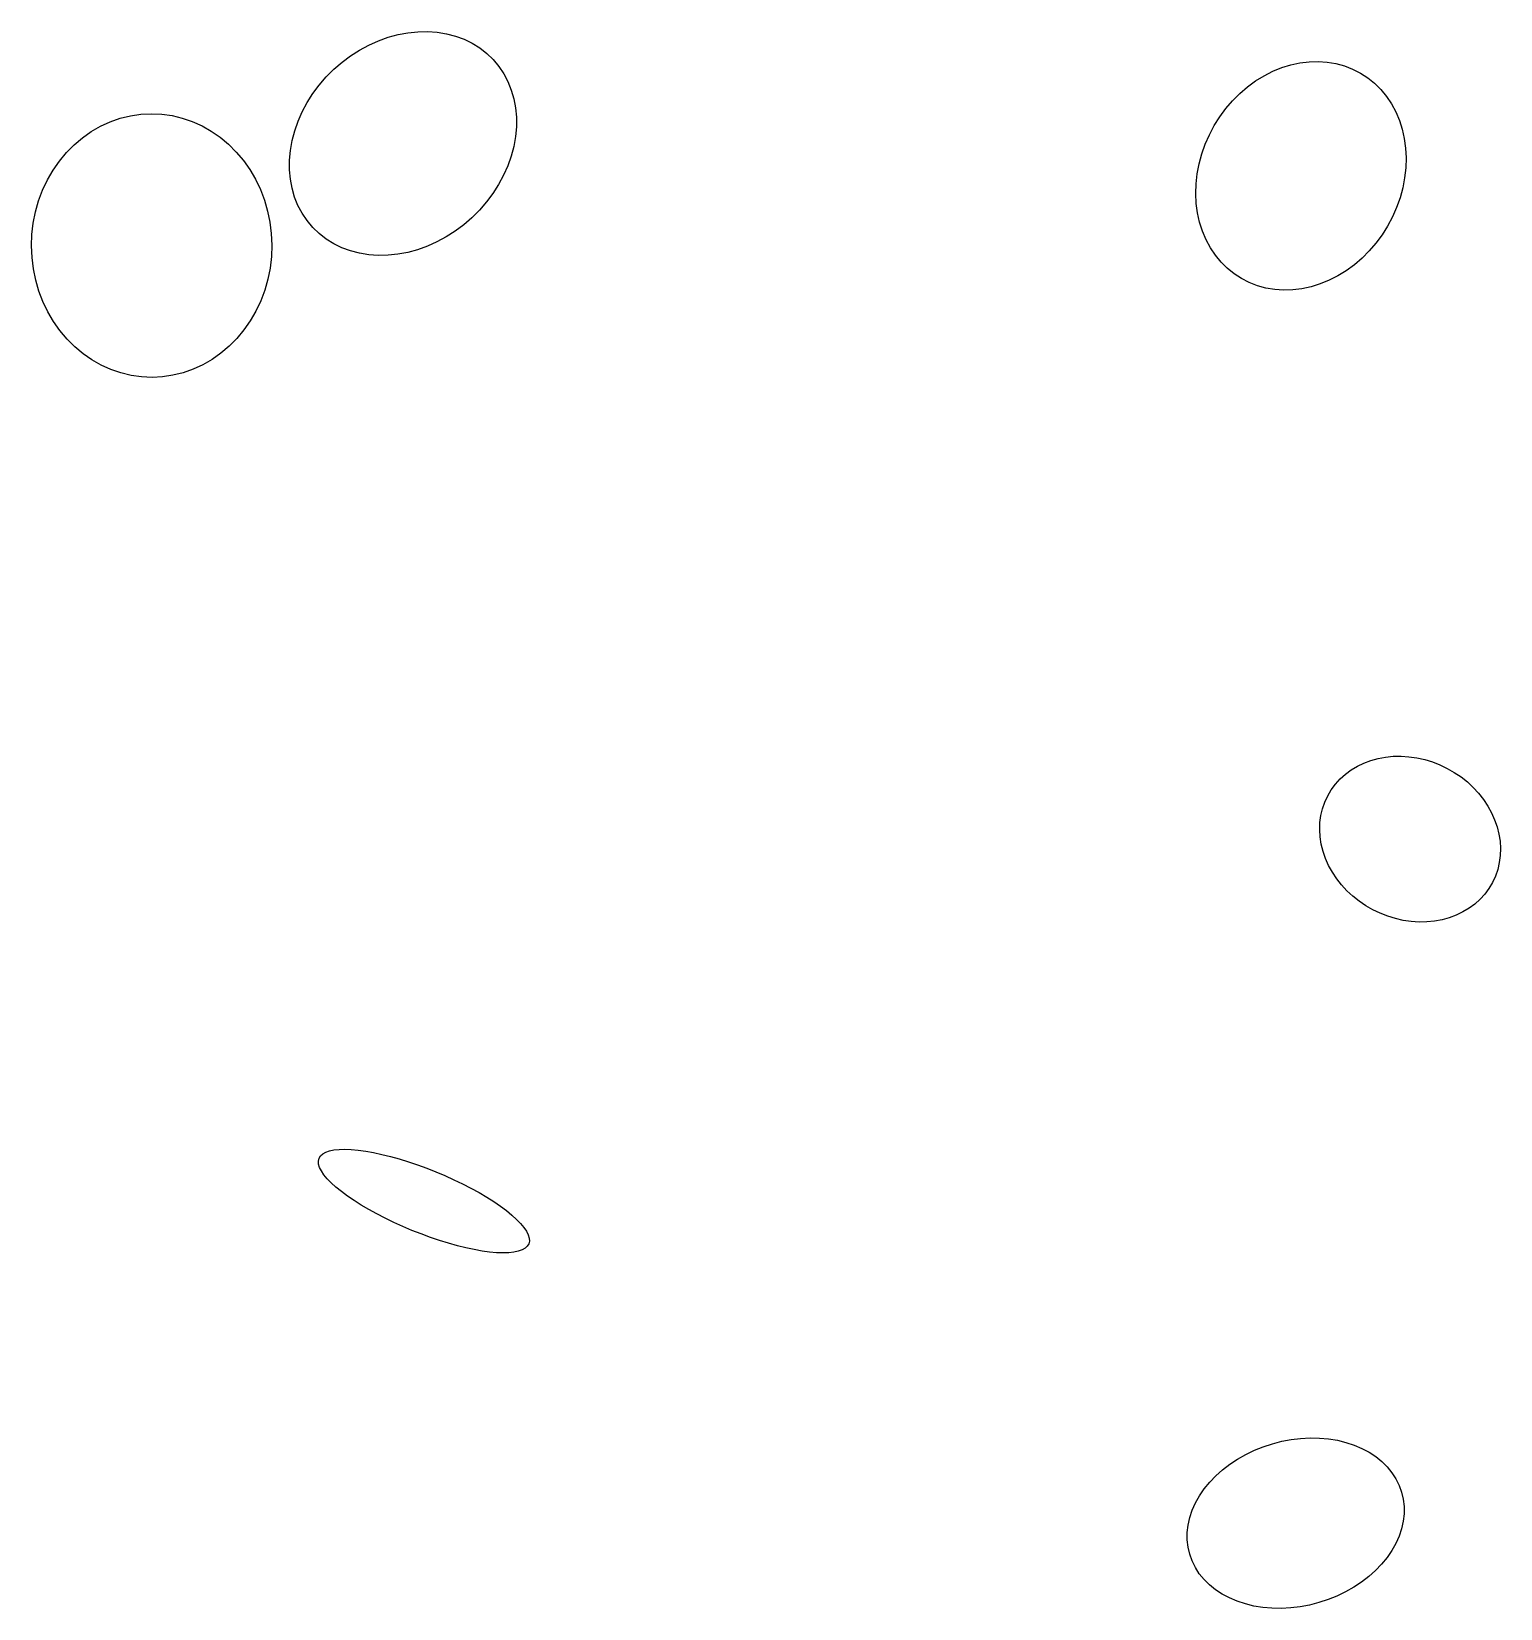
# Model space of a CAD drawing. Header units: metres. Extents: x -12209 to 21780, y -292849 to -276490.
# Drawn here: x 6110 to 10476, y -290762 to -286076 of the extents above; entities that cross this region are included whole.
import ezdxf

# ---------------------------------------------------------------- set-up
doc = ezdxf.new("R2010")
doc.units = ezdxf.units.M

msp = doc.modelspace()

# ---------------------------------------------------------------- linework, layer by layer
at = {"layer": 'LAYER'}
for p, q in [((7228.53, -286079.12), (7257.86, -286076.07)), ((7228.53, -286079.12), (7257.86, -286076.07)), ((7257.86, -286076.07), (7286.85, -286075.55)), ((7257.86, -286076.07), (7286.85, -286075.55)), ((7286.85, -286075.55), (7315.28, -286077.56)), ((7286.85, -286075.55), (7315.28, -286077.56)), ((7315.28, -286077.56), (7342.93, -286082.08)), ((7315.28, -286077.56), (7342.93, -286082.08)), ((7084.65, -286130.82), (7112.32, -286115.85)), ((7084.65, -286130.82), (7112.32, -286115.85)), ((7112.32, -286115.85), (7140.77, -286103.11)), ((7112.32, -286115.85), (7140.77, -286103.11)), ((7140.77, -286103.11), (7169.76, -286092.69)), ((7140.77, -286103.11), (7169.76, -286092.69)), ((7169.76, -286092.69), (7199.09, -286084.67)), ((7169.76, -286092.69), (7199.09, -286084.67)), ((7199.09, -286084.67), (7228.53, -286079.12)), ((7199.09, -286084.67), (7228.53, -286079.12)), ((7342.93, -286082.08), (7369.6, -286089.09)), ((7342.93, -286082.08), (7369.6, -286089.09)), ((7369.6, -286089.09), (7395.08, -286098.53)), ((7369.6, -286089.09), (7395.08, -286098.53)), ((7395.08, -286098.53), (7419.18, -286110.33)), ((7395.08, -286098.53), (7419.18, -286110.33)), ((7419.18, -286110.33), (7441.72, -286124.39)), ((7419.18, -286110.33), (7441.72, -286124.39)), ((7441.72, -286124.39), (7462.52, -286140.62)), ((7441.72, -286124.39), (7462.52, -286140.62)), ((7008.32, -286187.86), (7032.45, -286166.96)), ((7008.32, -286187.86), (7032.45, -286166.96)), ((7032.45, -286166.96), (7057.96, -286147.9)), ((7032.45, -286166.96), (7057.96, -286147.9)), ((7057.96, -286147.9), (7084.65, -286130.82)), ((7057.96, -286147.9), (7084.65, -286130.82)), ((7462.52, -286140.62), (7481.42, -286158.88)), ((7462.52, -286140.62), (7481.42, -286158.88)), ((7481.42, -286158.88), (7498.28, -286179.04)), ((7481.42, -286158.88), (7498.28, -286179.04)), ((9852.38, -286174.34), (9879.61, -286168.44)), ((9852.38, -286174.34), (9879.61, -286168.44)), ((9879.61, -286168.44), (9906.86, -286165.11)), ((9879.61, -286168.44), (9906.86, -286165.11)), ((9906.86, -286165.11), (9933.92, -286164.35)), ((9906.86, -286165.11), (9933.92, -286164.35)), ((9933.92, -286164.35), (9960.6, -286166.18)), ((9933.92, -286164.35), (9960.6, -286166.18)), ((9960.6, -286166.18), (9986.68, -286170.58)), ((9960.6, -286166.18), (9986.68, -286170.58)), ((9986.68, -286170.58), (10011.97, -286177.52)), ((9986.68, -286170.58), (10011.97, -286177.52)), ((6964.91, -286234.52), (6985.75, -286210.44)), ((6964.91, -286234.52), (6985.75, -286210.44)), ((6985.75, -286210.44), (7008.32, -286187.86)), ((6985.75, -286210.44), (7008.32, -286187.86)), ((7498.28, -286179.04), (7512.98, -286200.95)), ((7498.28, -286179.04), (7512.98, -286200.95)), ((7512.98, -286200.95), (7525.4, -286224.43)), ((7512.98, -286200.95), (7525.4, -286224.43)), ((9747.8, -286222.29), (9772.89, -286206.81)), ((9747.8, -286222.29), (9772.89, -286206.81)), ((9772.89, -286206.81), (9798.82, -286193.6)), ((9772.89, -286206.81), (9798.82, -286193.6)), ((9798.82, -286193.6), (9825.38, -286182.74)), ((9798.82, -286193.6), (9825.38, -286182.74)), ((9825.38, -286182.74), (9852.38, -286174.34)), ((9825.38, -286182.74), (9852.38, -286174.34)), ((10011.97, -286177.52), (10036.27, -286186.95)), ((10011.97, -286177.52), (10036.27, -286186.95)), ((10036.27, -286186.95), (10059.4, -286198.79)), ((10036.27, -286186.95), (10059.4, -286198.79)), ((10059.4, -286198.79), (10081.19, -286212.96)), ((10059.4, -286198.79), (10081.19, -286212.96)), ((10081.19, -286212.96), (10101.47, -286229.34)), ((10081.19, -286212.96), (10101.47, -286229.34)), ((6929.06, -286286.45), (6945.97, -286259.92)), ((6929.06, -286286.45), (6945.97, -286259.92)), ((6945.97, -286259.92), (6964.91, -286234.52)), ((6945.97, -286259.92), (6964.91, -286234.52)), ((7525.4, -286224.43), (7535.44, -286249.31)), ((7525.4, -286224.43), (7535.44, -286249.31)), ((7535.44, -286249.31), (7543.03, -286275.4)), ((7535.44, -286249.31), (7543.03, -286275.4)), ((9679.41, -286281.05), (9700.88, -286259.55)), ((9679.41, -286281.05), (9700.88, -286259.55)), ((9700.88, -286259.55), (9723.74, -286239.91)), ((9700.88, -286259.55), (9723.74, -286239.91)), ((9723.74, -286239.91), (9747.8, -286222.29)), ((9723.74, -286239.91), (9747.8, -286222.29)), ((10101.47, -286229.34), (10120.08, -286247.81)), ((10101.47, -286229.34), (10120.08, -286247.81)), ((10120.08, -286247.81), (10136.88, -286268.24)), ((10120.08, -286247.81), (10136.88, -286268.24)), ((6914.32, -286313.91), (6929.06, -286286.45)), ((6914.32, -286313.91), (6929.06, -286286.45)), ((7543.03, -286275.4), (7548.12, -286302.5)), ((7543.03, -286275.4), (7548.12, -286302.5)), ((7548.12, -286302.5), (7550.66, -286330.41)), ((7548.12, -286302.5), (7550.66, -286330.41)), ((9641.25, -286328.96), (9659.48, -286304.24)), ((9641.25, -286328.96), (9659.48, -286304.24)), ((9659.48, -286304.24), (9679.41, -286281.05)), ((9659.48, -286304.24), (9679.41, -286281.05)), ((10136.88, -286268.24), (10151.75, -286290.46)), ((10136.88, -286268.24), (10151.75, -286290.46)), ((10151.75, -286290.46), (10164.57, -286314.31)), ((10151.75, -286290.46), (10164.57, -286314.31)), ((6287.03, -286372.76), (6314.6, -286356.89)), ((6287.03, -286372.76), (6314.6, -286356.89)), ((6314.6, -286356.89), (6343.33, -286343.71)), ((6314.6, -286356.89), (6343.33, -286343.71)), ((6343.33, -286343.71), (6373, -286333.33)), ((6343.33, -286343.71), (6373, -286333.33)), ((6373, -286333.33), (6403.39, -286325.83)), ((6373, -286333.33), (6403.39, -286325.83)), ((6403.39, -286325.83), (6434.25, -286321.27)), ((6403.39, -286325.83), (6434.25, -286321.27)), ((6434.25, -286321.27), (6465.36, -286319.67)), ((6434.25, -286321.27), (6465.36, -286319.67)), ((6465.36, -286319.67), (6465.36, -286319.67)), ((6465.36, -286319.67), (6496.49, -286321.06)), ((6465.36, -286319.67), (6465.36, -286319.67)), ((6465.36, -286319.67), (6496.49, -286321.06)), ((6496.49, -286321.06), (6527.38, -286325.41)), ((6496.49, -286321.06), (6527.38, -286325.41)), ((6527.38, -286325.41), (6557.81, -286332.71)), ((6527.38, -286325.41), (6557.81, -286332.71)), ((6557.81, -286332.71), (6587.55, -286342.89)), ((6557.81, -286332.71), (6587.55, -286342.89)), ((6587.55, -286342.89), (6616.37, -286355.87)), ((6587.55, -286342.89), (6616.37, -286355.87)), ((6616.37, -286355.87), (6644.05, -286371.56)), ((6616.37, -286355.87), (6644.05, -286371.56)), ((6891.76, -286370.77), (6901.85, -286342.09)), ((6891.76, -286370.77), (6901.85, -286342.09)), ((6901.85, -286342.09), (6914.32, -286313.91)), ((6901.85, -286342.09), (6914.32, -286313.91)), ((7550.63, -286358.91), (7548.04, -286387.79)), ((7550.63, -286358.91), (7548.04, -286387.79)), ((7550.66, -286330.41), (7550.63, -286358.91)), ((7550.66, -286330.41), (7550.63, -286358.91)), ((9610.43, -286382.2), (9624.86, -286355.02)), ((9610.43, -286382.2), (9624.86, -286355.02)), ((9624.86, -286355.02), (9641.25, -286328.96)), ((9624.86, -286355.02), (9641.25, -286328.96)), ((10164.57, -286314.31), (10175.24, -286339.61)), ((10164.57, -286314.31), (10175.24, -286339.61)), ((10175.24, -286339.61), (10183.69, -286366.15)), ((10175.24, -286339.61), (10183.69, -286366.15)), ((6236.18, -286412.11), (6260.82, -286391.22)), ((6236.18, -286412.11), (6260.82, -286391.22)), ((6260.82, -286391.22), (6287.03, -286372.76)), ((6260.82, -286391.22), (6287.03, -286372.76)), ((6644.05, -286371.56), (6670.38, -286389.84)), ((6644.05, -286371.56), (6670.38, -286389.84)), ((6670.38, -286389.84), (6695.17, -286410.56)), ((6670.38, -286389.84), (6695.17, -286410.56)), ((6878.97, -286428.77), (6884.11, -286399.74)), ((6878.97, -286428.77), (6884.11, -286399.74)), ((6884.11, -286399.74), (6891.76, -286370.77)), ((6884.11, -286399.74), (6891.76, -286370.77)), ((7548.04, -286387.79), (7542.9, -286416.82)), ((7548.04, -286387.79), (7542.9, -286416.82)), ((9598.07, -286410.32), (9610.43, -286382.2)), ((9598.07, -286410.32), (9610.43, -286382.2)), ((10183.69, -286366.15), (10189.84, -286393.75)), ((10183.69, -286366.15), (10189.84, -286393.75)), ((10189.84, -286393.75), (10193.66, -286422.19)), ((10189.84, -286393.75), (10193.66, -286422.19)), ((6192.34, -286460.55), (6213.29, -286435.28)), ((6192.34, -286460.55), (6213.29, -286435.28)), ((6213.29, -286435.28), (6236.18, -286412.11)), ((6213.29, -286435.28), (6236.18, -286412.11)), ((6695.17, -286410.56), (6718.21, -286433.58)), ((6695.17, -286410.56), (6718.21, -286433.58)), ((6718.21, -286433.58), (6739.33, -286458.71)), ((6718.21, -286433.58), (6739.33, -286458.71)), ((6876.38, -286457.65), (6878.97, -286428.77)), ((6876.38, -286457.65), (6878.97, -286428.77)), ((7535.25, -286445.79), (7525.16, -286474.47)), ((7535.25, -286445.79), (7525.16, -286474.47)), ((7542.9, -286416.82), (7535.25, -286445.79)), ((7542.9, -286416.82), (7535.25, -286445.79)), ((9579.92, -286468.48), (9587.87, -286439.15)), ((9579.92, -286468.48), (9587.87, -286439.15)), ((9587.87, -286439.15), (9598.07, -286410.32)), ((9587.87, -286439.15), (9598.07, -286410.32)), ((10193.66, -286422.19), (10195.1, -286451.25)), ((10193.66, -286422.19), (10195.1, -286451.25)), ((10195.1, -286451.25), (10194.17, -286480.72)), ((10195.1, -286451.25), (10194.17, -286480.72)), ((6156.83, -286516.61), (6173.47, -286487.73)), ((6156.83, -286516.61), (6173.47, -286487.73)), ((6173.47, -286487.73), (6192.34, -286460.55)), ((6173.47, -286487.73), (6192.34, -286460.55)), ((6739.33, -286458.71), (6758.39, -286485.76)), ((6739.33, -286458.71), (6758.39, -286485.76)), ((6758.39, -286485.76), (6775.22, -286514.53)), ((6758.39, -286485.76), (6775.22, -286514.53)), ((6876.35, -286486.15), (6876.38, -286457.65)), ((6876.35, -286486.15), (6876.38, -286457.65)), ((6878.89, -286514.05), (6876.35, -286486.15)), ((6878.89, -286514.05), (6876.35, -286486.15)), ((7525.16, -286474.47), (7512.69, -286502.65)), ((7525.16, -286474.47), (7512.69, -286502.65)), ((9570.97, -286527.72), (9574.27, -286498.08)), ((9570.97, -286527.72), (9574.27, -286498.08)), ((9574.27, -286498.08), (9579.92, -286468.48)), ((9574.27, -286498.08), (9579.92, -286468.48)), ((10194.17, -286480.72), (10190.87, -286510.37)), ((10194.17, -286480.72), (10190.87, -286510.37)), ((6130.73, -286578.6), (6142.55, -286546.98)), ((6130.73, -286578.6), (6142.55, -286546.98)), ((6142.55, -286546.98), (6156.83, -286516.61)), ((6142.55, -286546.98), (6156.83, -286516.61)), ((6775.22, -286514.53), (6789.7, -286544.8)), ((6775.22, -286514.53), (6789.7, -286544.8)), ((6789.7, -286544.8), (6801.73, -286576.34)), ((6789.7, -286544.8), (6801.73, -286576.34)), ((6883.98, -286541.16), (6878.89, -286514.05)), ((6883.98, -286541.16), (6878.89, -286514.05)), ((6891.57, -286567.25), (6883.98, -286541.16)), ((6891.57, -286567.25), (6883.98, -286541.16)), ((7497.95, -286530.11), (7481.04, -286556.64)), ((7497.95, -286530.11), (7481.04, -286556.64)), ((7512.69, -286502.65), (7497.95, -286530.11)), ((7512.69, -286502.65), (7497.95, -286530.11)), ((9570.04, -286557.19), (9570.97, -286527.72)), ((9570.04, -286557.19), (9570.97, -286527.72)), ((10185.22, -286539.96), (10177.27, -286569.29)), ((10185.22, -286539.96), (10177.27, -286569.29)), ((10190.87, -286510.37), (10185.22, -286539.96)), ((10190.87, -286510.37), (10185.22, -286539.96)), ((6121.48, -286611.23), (6130.73, -286578.6)), ((6121.48, -286611.23), (6130.73, -286578.6)), ((6801.73, -286576.34), (6811.2, -286608.91)), ((6801.73, -286576.34), (6811.2, -286608.91)), ((6901.62, -286592.13), (6891.57, -286567.25)), ((6901.62, -286592.13), (6891.57, -286567.25)), ((6914.03, -286615.61), (6901.62, -286592.13)), ((6914.03, -286615.61), (6901.62, -286592.13)), ((7462.1, -286582.04), (7441.26, -286606.12)), ((7462.1, -286582.04), (7441.26, -286606.12)), ((7481.04, -286556.64), (7462.1, -286582.04)), ((7481.04, -286556.64), (7462.1, -286582.04)), ((9571.48, -286586.25), (9570.04, -286557.19)), ((9571.48, -286586.25), (9570.04, -286557.19)), ((9575.3, -286614.69), (9571.48, -286586.25)), ((9575.3, -286614.69), (9571.48, -286586.25)), ((10177.27, -286569.29), (10167.07, -286598.12)), ((10177.27, -286569.29), (10167.07, -286598.12)), ((6114.85, -286644.62), (6121.48, -286611.23)), ((6114.85, -286644.62), (6121.48, -286611.23)), ((6811.2, -286608.91), (6818.06, -286642.25)), ((6811.2, -286608.91), (6818.06, -286642.25)), ((6928.73, -286637.52), (6914.03, -286615.61)), ((6928.73, -286637.52), (6914.03, -286615.61)), ((6945.59, -286657.68), (6928.73, -286637.52)), ((6945.59, -286657.68), (6928.73, -286637.52)), ((7418.69, -286628.7), (7394.56, -286649.6)), ((7418.69, -286628.7), (7394.56, -286649.6)), ((7441.26, -286606.12), (7418.69, -286628.7)), ((7441.26, -286606.12), (7418.69, -286628.7)), ((9581.45, -286642.29), (9575.3, -286614.69)), ((9581.45, -286642.29), (9575.3, -286614.69)), ((10154.71, -286626.24), (10140.28, -286653.43)), ((10154.71, -286626.24), (10140.28, -286653.43)), ((10167.07, -286598.12), (10154.71, -286626.24)), ((10167.07, -286598.12), (10154.71, -286626.24)), ((6109.65, -286712.67), (6110.9, -286678.52)), ((6109.65, -286712.67), (6110.9, -286678.52)), ((6110.9, -286678.52), (6114.85, -286644.62)), ((6110.9, -286678.52), (6114.85, -286644.62)), ((6818.06, -286642.25), (6822.24, -286676.13)), ((6818.06, -286642.25), (6822.24, -286676.13)), ((6822.24, -286676.13), (6823.71, -286710.27)), ((6822.24, -286676.13), (6823.71, -286710.27)), ((6945.59, -286657.68), (6945.59, -286657.68)), ((6964.5, -286675.94), (6945.59, -286657.68)), ((6945.59, -286657.68), (6945.59, -286657.68)), ((6964.5, -286675.94), (6945.59, -286657.68)), ((6985.29, -286692.16), (6964.5, -286675.94)), ((6985.29, -286692.16), (6964.5, -286675.94)), ((7342.36, -286685.74), (7314.69, -286700.71)), ((7342.36, -286685.74), (7314.69, -286700.71)), ((7369.05, -286668.66), (7342.36, -286685.74)), ((7369.05, -286668.66), (7342.36, -286685.74)), ((7394.56, -286649.6), (7369.05, -286668.66)), ((7394.56, -286649.6), (7369.05, -286668.66)), ((9589.9, -286668.84), (9581.45, -286642.29)), ((9589.9, -286668.84), (9581.45, -286642.29)), ((9600.57, -286694.13), (9589.9, -286668.84)), ((9600.57, -286694.13), (9589.9, -286668.84)), ((10123.89, -286679.48), (10105.66, -286704.2)), ((10123.89, -286679.48), (10105.66, -286704.2)), ((10140.28, -286653.43), (10123.89, -286679.48)), ((10140.28, -286653.43), (10123.89, -286679.48)), ((6111.13, -286746.82), (6109.65, -286712.67)), ((6111.13, -286746.82), (6109.65, -286712.67)), ((6823.71, -286710.27), (6822.47, -286744.42)), ((6823.71, -286710.27), (6822.47, -286744.42)), ((7007.83, -286706.23), (6985.29, -286692.16)), ((7007.83, -286706.23), (6985.29, -286692.16)), ((7031.93, -286718.03), (7007.83, -286706.23)), ((7031.93, -286718.03), (7007.83, -286706.23)), ((7057.41, -286727.46), (7031.93, -286718.03)), ((7057.41, -286727.46), (7031.93, -286718.03)), ((7084.08, -286734.47), (7057.41, -286727.46)), ((7084.08, -286734.47), (7057.41, -286727.46)), ((7111.74, -286739), (7084.08, -286734.47)), ((7111.74, -286739), (7084.08, -286734.47)), ((7227.92, -286731.89), (7198.48, -286737.44)), ((7227.92, -286731.89), (7198.48, -286737.44)), ((7257.25, -286723.87), (7227.92, -286731.89)), ((7257.25, -286723.87), (7227.92, -286731.89)), ((7286.24, -286713.45), (7257.25, -286723.87)), ((7286.24, -286713.45), (7257.25, -286723.87)), ((7314.69, -286700.71), (7286.24, -286713.45)), ((7314.69, -286700.71), (7286.24, -286713.45)), ((9613.39, -286717.98), (9600.57, -286694.13)), ((9613.39, -286717.98), (9600.57, -286694.13)), ((9628.26, -286740.2), (9613.39, -286717.98)), ((9628.26, -286740.2), (9613.39, -286717.98)), ((10085.73, -286727.39), (10064.26, -286748.89)), ((10085.73, -286727.39), (10064.26, -286748.89)), ((10105.66, -286704.2), (10085.73, -286727.39)), ((10105.66, -286704.2), (10085.73, -286727.39)), ((6115.31, -286780.69), (6111.13, -286746.82)), ((6115.31, -286780.69), (6111.13, -286746.82)), ((6122.16, -286814.04), (6115.31, -286780.69)), ((6122.16, -286814.04), (6115.31, -286780.69)), ((6818.51, -286778.32), (6811.89, -286811.72)), ((6818.51, -286778.32), (6811.89, -286811.72)), ((6822.47, -286744.42), (6818.51, -286778.32)), ((6822.47, -286744.42), (6818.51, -286778.32)), ((7140.16, -286741.01), (7111.74, -286739)), ((7140.16, -286741.01), (7111.74, -286739)), ((7169.15, -286740.49), (7140.16, -286741.01)), ((7169.15, -286740.49), (7140.16, -286741.01)), ((7198.48, -286737.44), (7169.15, -286740.49)), ((7198.48, -286737.44), (7169.15, -286740.49)), ((9645.06, -286760.63), (9628.26, -286740.2)), ((9645.06, -286760.63), (9628.26, -286740.2)), ((9663.67, -286779.1), (9645.06, -286760.63)), ((9663.67, -286779.1), (9645.06, -286760.63)), ((9683.95, -286795.49), (9663.67, -286779.1)), ((9683.95, -286795.49), (9663.67, -286779.1)), ((10041.4, -286768.53), (10017.34, -286786.15)), ((10041.4, -286768.53), (10017.34, -286786.15)), ((10064.26, -286748.89), (10041.4, -286768.53)), ((10064.26, -286748.89), (10041.4, -286768.53)), ((6131.64, -286846.61), (6122.16, -286814.04)), ((6131.64, -286846.61), (6122.16, -286814.04)), ((6811.89, -286811.72), (6802.63, -286844.35)), ((6811.89, -286811.72), (6802.63, -286844.35)), ((9705.74, -286809.65), (9683.95, -286795.49)), ((9705.74, -286809.65), (9683.95, -286795.49)), ((9705.74, -286809.65), (9705.74, -286809.65)), ((9728.87, -286821.5), (9705.74, -286809.65)), ((9705.74, -286809.65), (9705.74, -286809.65)), ((9728.87, -286821.5), (9705.74, -286809.65)), ((9753.17, -286830.92), (9728.87, -286821.5)), ((9753.17, -286830.92), (9728.87, -286821.5)), ((9939.76, -286825.7), (9912.76, -286834.1)), ((9939.76, -286825.7), (9912.76, -286834.1)), ((9966.32, -286814.85), (9939.76, -286825.7)), ((9966.32, -286814.85), (9939.76, -286825.7)), ((9992.25, -286801.63), (9966.32, -286814.85)), ((9992.25, -286801.63), (9966.32, -286814.85)), ((10017.34, -286786.15), (9992.25, -286801.63)), ((10017.34, -286786.15), (9992.25, -286801.63)), ((6143.66, -286878.14), (6131.64, -286846.61)), ((6143.66, -286878.14), (6131.64, -286846.61)), ((6802.63, -286844.35), (6790.82, -286875.97)), ((6802.63, -286844.35), (6790.82, -286875.97)), ((9778.46, -286837.86), (9753.17, -286830.92)), ((9778.46, -286837.86), (9753.17, -286830.92)), ((9804.54, -286842.27), (9778.46, -286837.86)), ((9804.54, -286842.27), (9778.46, -286837.86)), ((9831.22, -286844.09), (9804.54, -286842.27)), ((9831.22, -286844.09), (9804.54, -286842.27)), ((9858.28, -286843.34), (9831.22, -286844.09)), ((9858.28, -286843.34), (9831.22, -286844.09)), ((9885.53, -286840), (9858.28, -286843.34)), ((9885.53, -286840), (9858.28, -286843.34)), ((9912.76, -286834.1), (9885.53, -286840)), ((9912.76, -286834.1), (9885.53, -286840)), ((6158.15, -286908.41), (6143.66, -286878.14)), ((6158.15, -286908.41), (6143.66, -286878.14)), ((6174.98, -286937.18), (6158.15, -286908.41)), ((6174.98, -286937.18), (6158.15, -286908.41)), ((6776.54, -286906.33), (6759.9, -286935.22)), ((6776.54, -286906.33), (6759.9, -286935.22)), ((6790.82, -286875.97), (6776.54, -286906.33)), ((6790.82, -286875.97), (6776.54, -286906.33)), ((6194.03, -286964.24), (6174.98, -286937.18)), ((6194.03, -286964.24), (6174.98, -286937.18)), ((6215.16, -286989.37), (6194.03, -286964.24)), ((6215.16, -286989.37), (6194.03, -286964.24)), ((6741.03, -286962.4), (6720.07, -286987.67)), ((6741.03, -286962.4), (6720.07, -286987.67)), ((6759.9, -286935.22), (6741.03, -286962.4)), ((6759.9, -286935.22), (6741.03, -286962.4)), ((6238.2, -287012.38), (6215.16, -286989.37)), ((6238.2, -287012.38), (6215.16, -286989.37)), ((6262.98, -287033.11), (6238.2, -287012.38)), ((6262.98, -287033.11), (6238.2, -287012.38)), ((6697.19, -287010.84), (6672.54, -287031.73)), ((6697.19, -287010.84), (6672.54, -287031.73)), ((6720.07, -286987.67), (6697.19, -287010.84)), ((6720.07, -286987.67), (6697.19, -287010.84)), ((6289.31, -287051.38), (6262.98, -287033.11)), ((6289.31, -287051.38), (6262.98, -287033.11)), ((6316.99, -287067.07), (6289.31, -287051.38)), ((6316.99, -287067.07), (6289.31, -287051.38)), ((6646.34, -287050.18), (6618.76, -287066.06)), ((6646.34, -287050.18), (6618.76, -287066.06)), ((6672.54, -287031.73), (6646.34, -287050.18)), ((6672.54, -287031.73), (6646.34, -287050.18)), ((6345.81, -287080.06), (6316.99, -287067.07)), ((6345.81, -287080.06), (6316.99, -287067.07)), ((6375.55, -287090.23), (6345.81, -287080.06)), ((6375.55, -287090.23), (6345.81, -287080.06)), ((6405.98, -287097.53), (6375.55, -287090.23)), ((6405.98, -287097.53), (6375.55, -287090.23)), ((6436.88, -287101.89), (6405.98, -287097.53)), ((6436.88, -287101.89), (6405.98, -287097.53)), ((6468, -287103.27), (6436.88, -287101.89)), ((6468, -287103.27), (6436.88, -287101.89)), ((6499.11, -287101.68), (6468, -287103.27)), ((6499.11, -287101.68), (6468, -287103.27)), ((6529.98, -287097.11), (6499.11, -287101.68)), ((6529.98, -287097.11), (6499.11, -287101.68)), ((6560.36, -287089.61), (6529.98, -287097.11)), ((6560.36, -287089.61), (6529.98, -287097.11)), ((6590.03, -287079.23), (6560.36, -287089.61)), ((6590.03, -287079.23), (6560.36, -287089.61)), ((6618.76, -287066.06), (6590.03, -287079.23)), ((6618.76, -287066.06), (6590.03, -287079.23)), ((10112.08, -288235.57), (10134.34, -288231.47)), ((10112.08, -288235.57), (10134.34, -288231.47)), ((10134.34, -288231.47), (10157.16, -288229.22)), ((10134.34, -288231.47), (10157.16, -288229.22)), ((10157.16, -288229.22), (10180.36, -288228.85)), ((10157.16, -288229.22), (10180.36, -288228.85)), ((10180.36, -288228.85), (10203.76, -288230.35)), ((10180.36, -288228.85), (10203.76, -288230.35)), ((10203.76, -288230.35), (10227.18, -288233.71)), ((10203.76, -288230.35), (10227.18, -288233.71)), ((10227.18, -288233.71), (10250.45, -288238.92)), ((10227.18, -288233.71), (10250.45, -288238.92)), ((10014.77, -288282.35), (10031.85, -288269.71)), ((10014.77, -288282.35), (10031.85, -288269.71)), ((10031.85, -288269.71), (10050.27, -288258.63)), ((10031.85, -288269.71), (10050.27, -288258.63)), ((10050.27, -288258.63), (10069.88, -288249.21)), ((10050.27, -288258.63), (10069.88, -288249.21)), ((10069.88, -288249.21), (10090.54, -288241.5)), ((10069.88, -288249.21), (10090.54, -288241.5)), ((10090.54, -288241.5), (10112.08, -288235.57)), ((10090.54, -288241.5), (10112.08, -288235.57)), ((10250.45, -288238.92), (10273.39, -288245.92)), ((10250.45, -288238.92), (10273.39, -288245.92)), ((10273.39, -288245.92), (10295.83, -288254.67)), ((10273.39, -288245.92), (10295.83, -288254.67)), ((10295.83, -288254.67), (10317.59, -288265.09)), ((10295.83, -288254.67), (10317.59, -288265.09)), ((10317.59, -288265.09), (10338.51, -288277.12)), ((10317.59, -288265.09), (10338.51, -288277.12)), ((10338.51, -288277.12), (10358.42, -288290.65)), ((10338.51, -288277.12), (10358.42, -288290.65)), ((9972.75, -288328.64), (9985.1, -288311.92)), ((9972.75, -288328.64), (9985.1, -288311.92)), ((9985.1, -288311.92), (9999.14, -288296.45)), ((9985.1, -288311.92), (9999.14, -288296.45)), ((9999.14, -288296.45), (10014.77, -288282.35)), ((9999.14, -288296.45), (10014.77, -288282.35)), ((10358.42, -288290.65), (10377.19, -288305.59)), ((10358.42, -288290.65), (10377.19, -288305.59)), ((10377.19, -288305.59), (10394.66, -288321.82)), ((10377.19, -288305.59), (10394.66, -288321.82)), ((10394.66, -288321.82), (10410.7, -288339.22)), ((10394.66, -288321.82), (10410.7, -288339.22)), ((9946.7, -288384.92), (9953.48, -288365.27)), ((9946.7, -288384.92), (9953.48, -288365.27)), ((9953.48, -288365.27), (9962.18, -288346.46)), ((9953.48, -288365.27), (9962.18, -288346.46)), ((9962.18, -288346.46), (9972.75, -288328.64)), ((9962.18, -288346.46), (9972.75, -288328.64)), ((9962.18, -288346.46), (9962.18, -288346.46)), ((9962.18, -288346.46), (9962.18, -288346.46)), ((10410.7, -288339.22), (10425.19, -288357.65)), ((10410.7, -288339.22), (10425.19, -288357.65)), ((10425.19, -288357.65), (10438.02, -288376.98)), ((10425.19, -288357.65), (10438.02, -288376.98)), ((9939.13, -288426.12), (9941.91, -288405.25)), ((9939.13, -288426.12), (9941.91, -288405.25)), ((9941.91, -288405.25), (9946.7, -288384.92)), ((9941.91, -288405.25), (9946.7, -288384.92)), ((10438.02, -288376.98), (10449.1, -288397.06)), ((10438.02, -288376.98), (10449.1, -288397.06)), ((10449.1, -288397.06), (10458.33, -288417.73)), ((10449.1, -288397.06), (10458.33, -288417.73)), ((10458.33, -288417.73), (10465.64, -288438.84)), ((10458.33, -288417.73), (10465.64, -288438.84)), ((9938.39, -288447.36), (9939.13, -288426.12)), ((9938.39, -288447.36), (9939.13, -288426.12)), ((9939.7, -288468.81), (9938.39, -288447.36)), ((9939.7, -288468.81), (9938.39, -288447.36)), ((9943.04, -288490.31), (9939.7, -288468.81)), ((9943.04, -288490.31), (9939.7, -288468.81)), ((10465.64, -288438.84), (10470.99, -288460.23)), ((10465.64, -288438.84), (10470.99, -288460.23)), ((10470.99, -288460.23), (10474.34, -288481.73)), ((10470.99, -288460.23), (10474.34, -288481.73)), ((9948.39, -288511.7), (9943.04, -288490.31)), ((9948.39, -288511.7), (9943.04, -288490.31)), ((9955.71, -288532.81), (9948.39, -288511.7)), ((9955.71, -288532.81), (9948.39, -288511.7)), ((10474.34, -288481.73), (10475.64, -288503.18)), ((10474.34, -288481.73), (10475.64, -288503.18)), ((10475.64, -288503.18), (10474.9, -288524.42)), ((10475.64, -288503.18), (10474.9, -288524.42)), ((9964.94, -288553.48), (9955.71, -288532.81)), ((9964.94, -288553.48), (9955.71, -288532.81)), ((9976.01, -288573.55), (9964.94, -288553.48)), ((9976.01, -288573.55), (9964.94, -288553.48)), ((10472.13, -288545.29), (10467.33, -288565.62)), ((10472.13, -288545.29), (10467.33, -288565.62)), ((10474.9, -288524.42), (10472.13, -288545.29)), ((10474.9, -288524.42), (10472.13, -288545.29)), ((9988.84, -288592.88), (9976.01, -288573.55)), ((9988.84, -288592.88), (9976.01, -288573.55)), ((10003.33, -288611.32), (9988.84, -288592.88)), ((10003.33, -288611.32), (9988.84, -288592.88)), ((10451.85, -288604.07), (10441.28, -288621.9)), ((10451.85, -288604.07), (10441.28, -288621.9)), ((10460.56, -288585.26), (10451.85, -288604.07)), ((10460.56, -288585.26), (10451.85, -288604.07)), ((10467.33, -288565.62), (10460.56, -288585.26)), ((10467.33, -288565.62), (10460.56, -288585.26)), ((10019.38, -288628.72), (10003.33, -288611.32)), ((10019.38, -288628.72), (10003.33, -288611.32)), ((10036.85, -288644.95), (10019.38, -288628.72)), ((10036.85, -288644.95), (10019.38, -288628.72)), ((10055.61, -288659.88), (10036.85, -288644.95)), ((10055.61, -288659.88), (10036.85, -288644.95)), ((10414.89, -288654.08), (10399.27, -288668.19)), ((10414.89, -288654.08), (10399.27, -288668.19)), ((10428.93, -288638.61), (10414.89, -288654.08)), ((10428.93, -288638.61), (10414.89, -288654.08)), ((10441.28, -288621.9), (10428.93, -288638.61)), ((10441.28, -288621.9), (10428.93, -288638.61)), ((10075.53, -288673.42), (10055.61, -288659.88)), ((10075.53, -288673.42), (10055.61, -288659.88)), ((10096.45, -288685.44), (10075.53, -288673.42)), ((10096.45, -288685.44), (10075.53, -288673.42)), ((10118.21, -288695.87), (10096.45, -288685.44)), ((10118.21, -288695.87), (10096.45, -288685.44)), ((10140.64, -288704.62), (10118.21, -288695.87)), ((10140.64, -288704.62), (10118.21, -288695.87)), ((10344.15, -288701.33), (10323.5, -288709.04)), ((10344.15, -288701.33), (10323.5, -288709.04)), ((10363.76, -288691.9), (10344.15, -288701.33)), ((10363.76, -288691.9), (10344.15, -288701.33)), ((10382.18, -288680.83), (10363.76, -288691.9)), ((10382.18, -288680.83), (10363.76, -288691.9)), ((10399.27, -288668.19), (10382.18, -288680.83)), ((10399.27, -288668.19), (10382.18, -288680.83)), ((10163.58, -288711.62), (10140.64, -288704.62)), ((10163.58, -288711.62), (10140.64, -288704.62)), ((10186.85, -288716.82), (10163.58, -288711.62)), ((10186.85, -288716.82), (10163.58, -288711.62)), ((10210.28, -288720.19), (10186.85, -288716.82)), ((10210.28, -288720.19), (10186.85, -288716.82)), ((10233.68, -288721.69), (10210.28, -288720.19)), ((10233.68, -288721.69), (10210.28, -288720.19)), ((10256.87, -288721.31), (10233.68, -288721.69)), ((10256.87, -288721.31), (10233.68, -288721.69)), ((10279.69, -288719.07), (10256.87, -288721.31)), ((10279.69, -288719.07), (10256.87, -288721.31)), ((10301.96, -288714.96), (10279.69, -288719.07)), ((10301.96, -288714.96), (10279.69, -288719.07)), ((10323.5, -288709.04), (10301.96, -288714.96)), ((10323.5, -288709.04), (10301.96, -288714.96)), ((6975.32, -289410.71), (6984.22, -289405.69)), ((6975.32, -289410.71), (6984.22, -289405.69)), ((6984.22, -289405.69), (6995.35, -289401.79)), ((6984.22, -289405.69), (6995.35, -289401.79)), ((6995.35, -289401.79), (7008.61, -289399.02)), ((6995.35, -289401.79), (7008.61, -289399.02)), ((7008.61, -289399.02), (7023.91, -289397.41)), ((7008.61, -289399.02), (7023.91, -289397.41)), ((7023.91, -289397.41), (7041.12, -289396.96)), ((7023.91, -289397.41), (7041.12, -289396.96)), ((7041.12, -289396.96), (7060.12, -289397.69)), ((7041.12, -289396.96), (7060.12, -289397.69)), ((7060.12, -289397.69), (7080.76, -289399.59)), ((7060.12, -289397.69), (7080.76, -289399.59)), ((7080.76, -289399.59), (7102.89, -289402.64)), ((7080.76, -289399.59), (7102.89, -289402.64)), ((7102.89, -289402.64), (7126.33, -289406.81)), ((7102.89, -289402.64), (7126.33, -289406.81)), ((6962.51, -289431.95), (6964.42, -289423.88)), ((6962.51, -289431.95), (6964.42, -289423.88)), ((6962.98, -289440.93), (6962.51, -289431.95)), ((6962.98, -289440.93), (6962.51, -289431.95)), ((6965.84, -289450.74), (6962.98, -289440.93)), ((6965.84, -289450.74), (6962.98, -289440.93)), ((6964.42, -289423.88), (6968.7, -289416.78)), ((6964.42, -289423.88), (6968.7, -289416.78)), ((6964.42, -289423.88), (6964.42, -289423.88)), ((6964.42, -289423.88), (6964.42, -289423.88)), ((6971.06, -289461.31), (6965.84, -289450.74)), ((6971.06, -289461.31), (6965.84, -289450.74)), ((6968.7, -289416.78), (6975.32, -289410.71)), ((6968.7, -289416.78), (6975.32, -289410.71)), ((7126.33, -289406.81), (7150.92, -289412.09)), ((7126.33, -289406.81), (7150.92, -289412.09)), ((7150.92, -289412.09), (7176.45, -289418.42)), ((7150.92, -289412.09), (7176.45, -289418.42)), ((7176.45, -289418.42), (7202.74, -289425.76)), ((7176.45, -289418.42), (7202.74, -289425.76)), ((7202.74, -289425.76), (7229.59, -289434.06)), ((7202.74, -289425.76), (7229.59, -289434.06)), ((7229.59, -289434.06), (7256.79, -289443.24)), ((7229.59, -289434.06), (7256.79, -289443.24)), ((7256.79, -289443.24), (7284.14, -289453.25)), ((7256.79, -289443.24), (7284.14, -289453.25)), ((6978.59, -289472.57), (6971.06, -289461.31)), ((6978.59, -289472.57), (6971.06, -289461.31)), ((6988.39, -289484.42), (6978.59, -289472.57)), ((6988.39, -289484.42), (6978.59, -289472.57)), ((7000.38, -289496.78), (6988.39, -289484.42)), ((7000.38, -289496.78), (6988.39, -289484.42)), ((7014.47, -289509.56), (7000.38, -289496.78)), ((7014.47, -289509.56), (7000.38, -289496.78)), ((7284.14, -289453.25), (7311.42, -289463.99)), ((7284.14, -289453.25), (7311.42, -289463.99)), ((7311.42, -289463.99), (7338.43, -289475.4)), ((7311.42, -289463.99), (7338.43, -289475.4)), ((7338.43, -289475.4), (7364.97, -289487.39)), ((7338.43, -289475.4), (7364.97, -289487.39)), ((7364.97, -289487.39), (7390.83, -289499.86)), ((7364.97, -289487.39), (7390.83, -289499.86)), ((7030.54, -289522.65), (7014.47, -289509.56)), ((7030.54, -289522.65), (7014.47, -289509.56)), ((7048.48, -289535.95), (7030.54, -289522.65)), ((7048.48, -289535.95), (7030.54, -289522.65)), ((7068.15, -289549.37), (7048.48, -289535.95)), ((7068.15, -289549.37), (7048.48, -289535.95)), ((7390.83, -289499.86), (7415.81, -289512.72)), ((7390.83, -289499.86), (7415.81, -289512.72)), ((7415.81, -289512.72), (7439.73, -289525.87)), ((7415.81, -289512.72), (7439.73, -289525.87)), ((7439.73, -289525.87), (7462.41, -289539.21)), ((7439.73, -289525.87), (7462.41, -289539.21)), ((7462.41, -289539.21), (7483.66, -289552.65)), ((7462.41, -289539.21), (7483.66, -289552.65)), ((7089.41, -289562.8), (7068.15, -289549.37)), ((7089.41, -289562.8), (7068.15, -289549.37)), ((7112.08, -289576.15), (7089.41, -289562.8)), ((7112.08, -289576.15), (7089.41, -289562.8)), ((7136, -289589.3), (7112.08, -289576.15)), ((7136, -289589.3), (7112.08, -289576.15)), ((7160.99, -289602.16), (7136, -289589.3)), ((7160.99, -289602.16), (7136, -289589.3)), ((7483.66, -289552.65), (7503.33, -289566.07)), ((7483.66, -289552.65), (7503.33, -289566.07)), ((7503.33, -289566.07), (7521.27, -289579.37)), ((7503.33, -289566.07), (7521.27, -289579.37)), ((7521.27, -289579.37), (7537.35, -289592.46)), ((7521.27, -289579.37), (7537.35, -289592.46)), ((7537.35, -289592.46), (7551.43, -289605.23)), ((7537.35, -289592.46), (7551.43, -289605.23)), ((7186.85, -289614.63), (7160.99, -289602.16)), ((7186.85, -289614.63), (7160.99, -289602.16)), ((7213.38, -289626.61), (7186.85, -289614.63)), ((7213.38, -289626.61), (7186.85, -289614.63)), ((7240.39, -289638.02), (7213.38, -289626.61)), ((7240.39, -289638.02), (7213.38, -289626.61)), ((7267.68, -289648.77), (7240.39, -289638.02)), ((7267.68, -289648.77), (7240.39, -289638.02)), ((7551.43, -289605.23), (7563.42, -289617.59)), ((7551.43, -289605.23), (7563.42, -289617.59)), ((7563.42, -289617.59), (7573.22, -289629.45)), ((7563.42, -289617.59), (7573.22, -289629.45)), ((7573.22, -289629.45), (7580.76, -289640.71)), ((7573.22, -289629.45), (7580.76, -289640.71)), ((7295.02, -289658.78), (7267.68, -289648.77)), ((7295.02, -289658.78), (7267.68, -289648.77)), ((7322.22, -289667.96), (7295.02, -289658.78)), ((7322.22, -289667.96), (7295.02, -289658.78)), ((7349.07, -289676.25), (7322.22, -289667.96)), ((7349.07, -289676.25), (7322.22, -289667.96)), ((7375.36, -289683.6), (7349.07, -289676.25)), ((7375.36, -289683.6), (7349.07, -289676.25)), ((7400.9, -289689.93), (7375.36, -289683.6)), ((7400.9, -289689.93), (7375.36, -289683.6)), ((7583.11, -289685.23), (7576.5, -289691.31)), ((7583.11, -289685.23), (7576.5, -289691.31)), ((7580.76, -289640.71), (7585.97, -289651.28)), ((7580.76, -289640.71), (7585.97, -289651.28)), ((7587.4, -289678.13), (7583.11, -289685.23)), ((7587.4, -289678.13), (7583.11, -289685.23)), ((7585.97, -289651.28), (7588.83, -289661.09)), ((7585.97, -289651.28), (7588.83, -289661.09)), ((7589.31, -289670.07), (7587.4, -289678.13)), ((7589.31, -289670.07), (7587.4, -289678.13)), ((7588.83, -289661.09), (7589.31, -289670.07)), ((7588.83, -289661.09), (7589.31, -289670.07)), ((7425.48, -289695.2), (7400.9, -289689.93)), ((7425.48, -289695.2), (7400.9, -289689.93)), ((7448.92, -289699.38), (7425.48, -289695.2)), ((7448.92, -289699.38), (7425.48, -289695.2)), ((7471.05, -289702.43), (7448.92, -289699.38)), ((7471.05, -289702.43), (7448.92, -289699.38)), ((7491.69, -289704.32), (7471.05, -289702.43)), ((7491.69, -289704.32), (7471.05, -289702.43)), ((7510.69, -289705.05), (7491.69, -289704.32)), ((7510.69, -289705.05), (7491.69, -289704.32)), ((7527.91, -289704.61), (7510.69, -289705.05)), ((7527.91, -289704.61), (7510.69, -289705.05)), ((7543.2, -289703), (7527.91, -289704.61)), ((7543.2, -289703), (7527.91, -289704.61)), ((7556.46, -289700.23), (7543.2, -289703)), ((7556.46, -289700.23), (7543.2, -289703)), ((7567.59, -289696.32), (7556.46, -289700.23)), ((7567.59, -289696.32), (7556.46, -289700.23)), ((7576.5, -289691.31), (7567.59, -289696.32)), ((7576.5, -289691.31), (7567.59, -289696.32)), ((9718.7, -290303.73), (9744.22, -290291.43)), ((9718.7, -290303.73), (9744.22, -290291.43)), ((9744.22, -290291.43), (9770.67, -290280.77)), ((9744.22, -290291.43), (9770.67, -290280.77)), ((9770.67, -290280.77), (9797.86, -290271.85)), ((9770.67, -290280.77), (9797.86, -290271.85)), ((9797.86, -290271.85), (9825.57, -290264.73)), ((9797.86, -290271.85), (9825.57, -290264.73)), ((9825.57, -290264.73), (9853.59, -290259.45)), ((9825.57, -290264.73), (9853.59, -290259.45)), ((9853.59, -290259.45), (9881.72, -290256.07)), ((9853.59, -290259.45), (9881.72, -290256.07)), ((9881.72, -290256.07), (9909.73, -290254.61)), ((9881.72, -290256.07), (9909.73, -290254.61)), ((9909.73, -290254.61), (9937.42, -290255.08)), ((9909.73, -290254.61), (9937.42, -290255.08)), ((9937.42, -290255.08), (9964.57, -290257.47)), ((9937.42, -290255.08), (9964.57, -290257.47)), ((9964.57, -290257.47), (9990.98, -290261.77)), ((9964.57, -290257.47), (9990.98, -290261.77)), ((9990.98, -290261.77), (10016.44, -290267.94)), ((9990.98, -290261.77), (10016.44, -290267.94)), ((10016.44, -290267.94), (10040.77, -290275.94)), ((10016.44, -290267.94), (10040.77, -290275.94)), ((10040.77, -290275.94), (10063.77, -290285.71)), ((10040.77, -290275.94), (10063.77, -290285.71)), ((10063.77, -290285.71), (10085.27, -290297.17)), ((10063.77, -290285.71), (10085.27, -290297.17)), ((9649.65, -290349.53), (9671.23, -290332.89)), ((9649.65, -290349.53), (9671.23, -290332.89)), ((9671.23, -290332.89), (9694.31, -290317.58)), ((9671.23, -290332.89), (9694.31, -290317.58)), ((9694.31, -290317.58), (9718.7, -290303.73)), ((9694.31, -290317.58), (9718.7, -290303.73)), ((10085.27, -290297.17), (10105.11, -290310.23)), ((10085.27, -290297.17), (10105.11, -290310.23)), ((10105.11, -290310.23), (10123.14, -290324.8)), ((10105.11, -290310.23), (10123.14, -290324.8)), ((10123.14, -290324.8), (10139.22, -290340.77)), ((10123.14, -290324.8), (10139.22, -290340.77)), ((10139.22, -290340.77), (10153.23, -290358.01)), ((10139.22, -290340.77), (10153.23, -290358.01)), ((9595.4, -290406.14), (9611.58, -290386.29)), ((9595.4, -290406.14), (9611.58, -290386.29)), ((9611.58, -290386.29), (9629.71, -290367.38)), ((9611.58, -290386.29), (9629.71, -290367.38)), ((9629.71, -290367.38), (9649.65, -290349.53)), ((9629.71, -290367.38), (9649.65, -290349.53)), ((10153.23, -290358.01), (10165.06, -290376.39)), ((10153.23, -290358.01), (10165.06, -290376.39)), ((10165.06, -290376.39), (10174.62, -290395.77)), ((10165.06, -290376.39), (10174.62, -290395.77)), ((9569.33, -290447.99), (9581.28, -290426.76)), ((9569.33, -290447.99), (9581.28, -290426.76)), ((9581.28, -290426.76), (9595.4, -290406.14)), ((9581.28, -290426.76), (9595.4, -290406.14)), ((10174.62, -290395.77), (10181.83, -290416.01)), ((10174.62, -290395.77), (10181.83, -290416.01)), ((10181.83, -290416.01), (10186.65, -290436.95)), ((10181.83, -290416.01), (10186.65, -290436.95)), ((10186.65, -290436.95), (10189.04, -290458.43)), ((10186.65, -290436.95), (10189.04, -290458.43)), ((9552.31, -290491.68), (9559.65, -290469.69)), ((9552.31, -290491.68), (9559.65, -290469.69)), ((9559.65, -290469.69), (9569.33, -290447.99)), ((9559.65, -290469.69), (9569.33, -290447.99)), ((10188.98, -290480.29), (10186.46, -290502.35)), ((10188.98, -290480.29), (10186.46, -290502.35)), ((10189.04, -290458.43), (10188.98, -290480.29)), ((10189.04, -290458.43), (10188.98, -290480.29)), ((9544.84, -290535.86), (9547.36, -290513.79)), ((9544.84, -290535.86), (9547.36, -290513.79)), ((9547.36, -290513.79), (9552.31, -290491.68)), ((9547.36, -290513.79), (9552.31, -290491.68)), ((10181.51, -290524.47), (10174.17, -290546.45)), ((10181.51, -290524.47), (10174.17, -290546.45)), ((10186.46, -290502.35), (10181.51, -290524.47)), ((10186.46, -290502.35), (10181.51, -290524.47)), ((9544.78, -290557.72), (9544.84, -290535.86)), ((9544.78, -290557.72), (9544.84, -290535.86)), ((9547.17, -290579.2), (9544.78, -290557.72)), ((9547.17, -290579.2), (9544.78, -290557.72)), ((10164.49, -290568.15), (10152.54, -290589.39)), ((10164.49, -290568.15), (10152.54, -290589.39)), ((10174.17, -290546.45), (10164.49, -290568.15)), ((10174.17, -290546.45), (10164.49, -290568.15)), ((9551.99, -290600.13), (9547.17, -290579.2)), ((9551.99, -290600.13), (9547.17, -290579.2)), ((9551.99, -290600.13), (9551.99, -290600.13)), ((9559.2, -290620.37), (9551.99, -290600.13)), ((9551.99, -290600.13), (9551.99, -290600.13)), ((9559.2, -290620.37), (9551.99, -290600.13)), ((9568.76, -290639.76), (9559.2, -290620.37)), ((9568.76, -290639.76), (9559.2, -290620.37)), ((10138.42, -290610.01), (10122.24, -290629.85)), ((10138.42, -290610.01), (10122.24, -290629.85)), ((10152.54, -290589.39), (10138.42, -290610.01)), ((10152.54, -290589.39), (10138.42, -290610.01)), ((9580.59, -290658.14), (9568.76, -290639.76)), ((9580.59, -290658.14), (9568.76, -290639.76)), ((9594.6, -290675.37), (9580.59, -290658.14)), ((9594.6, -290675.37), (9580.59, -290658.14)), ((10084.18, -290666.62), (10062.59, -290683.25)), ((10084.18, -290666.62), (10062.59, -290683.25)), ((10104.11, -290648.77), (10084.18, -290666.62)), ((10104.11, -290648.77), (10084.18, -290666.62)), ((10122.24, -290629.85), (10104.11, -290648.77)), ((10122.24, -290629.85), (10104.11, -290648.77)), ((9610.68, -290691.34), (9594.6, -290675.37)), ((9610.68, -290691.34), (9594.6, -290675.37)), ((9628.71, -290705.91), (9610.68, -290691.34)), ((9628.71, -290705.91), (9610.68, -290691.34)), ((9648.55, -290718.98), (9628.71, -290705.91)), ((9648.55, -290718.98), (9628.71, -290705.91)), ((10015.12, -290712.42), (9989.6, -290724.72)), ((10015.12, -290712.42), (9989.6, -290724.72)), ((10039.51, -290698.56), (10015.12, -290712.42)), ((10039.51, -290698.56), (10015.12, -290712.42)), ((10062.59, -290683.25), (10039.51, -290698.56)), ((10062.59, -290683.25), (10039.51, -290698.56)), ((9670.05, -290730.44), (9648.55, -290718.98)), ((9670.05, -290730.44), (9648.55, -290718.98)), ((9693.05, -290740.2), (9670.05, -290730.44)), ((9693.05, -290740.2), (9670.05, -290730.44)), ((9717.38, -290748.2), (9693.05, -290740.2)), ((9717.38, -290748.2), (9693.05, -290740.2)), ((9742.84, -290754.38), (9717.38, -290748.2)), ((9742.84, -290754.38), (9717.38, -290748.2)), ((9769.25, -290758.68), (9742.84, -290754.38)), ((9769.25, -290758.68), (9742.84, -290754.38)), ((9796.4, -290761.07), (9769.25, -290758.68)), ((9796.4, -290761.07), (9769.25, -290758.68)), ((9824.09, -290761.53), (9796.4, -290761.07)), ((9824.09, -290761.53), (9796.4, -290761.07)), ((9852.1, -290760.07), (9824.09, -290761.53)), ((9852.1, -290760.07), (9824.09, -290761.53)), ((9880.23, -290756.69), (9852.1, -290760.07)), ((9880.23, -290756.69), (9852.1, -290760.07)), ((9908.26, -290751.42), (9880.23, -290756.69)), ((9908.26, -290751.42), (9880.23, -290756.69)), ((9935.97, -290744.29), (9908.26, -290751.42)), ((9935.97, -290744.29), (9908.26, -290751.42)), ((9963.15, -290735.37), (9935.97, -290744.29)), ((9963.15, -290735.37), (9935.97, -290744.29)), ((9989.6, -290724.72), (9963.15, -290735.37)), ((9989.6, -290724.72), (9963.15, -290735.37))]:
    msp.add_line(p, q, dxfattribs=at)

doc.saveas('drawing.dxf')
